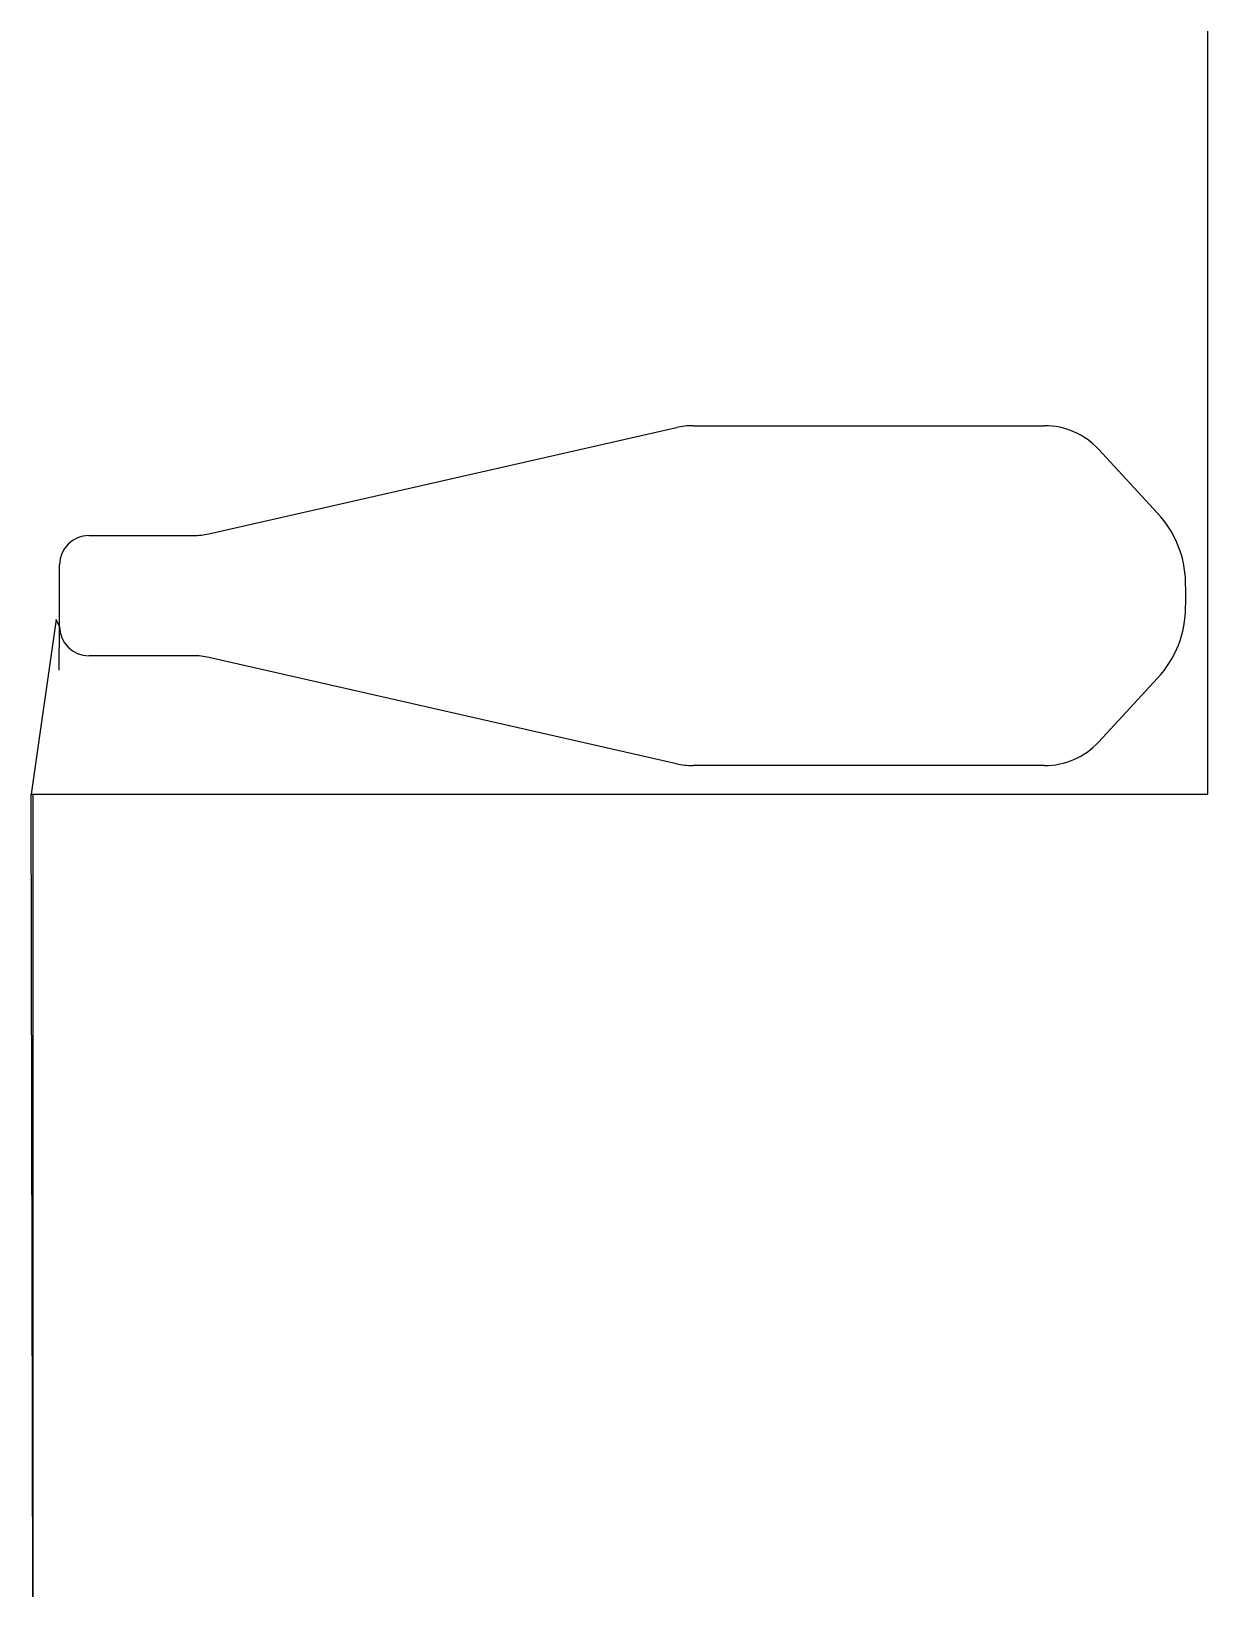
# Model space of a CAD drawing. Header units: metres. Extents: x 0 to 803, y 0 to 1069.
import ezdxf

# ---------------------------------------------------------------- set-up
doc = ezdxf.new("R2010")
doc.units = ezdxf.units.M

msp = doc.modelspace()

# ---------------------------------------------------------------- linework, layer by layer
at = {"layer": 'TOOL_0'}
for p, q in [((802.743, 1067.619), (802.743, 1068.619)), ((802.743, 547.882), (802.743, 1067.619)), ((121.205, 725.593), (440.264, 798.106)), ((451.567, 799.374), (691.491, 799.374)), ((728.177, 783.346), (768.602, 739.691)), ((39.206, 724.375), (110.346, 724.375)), ((19.206, 662.375), (19.206, 704.375)), ((17.009, 666.974), (0.001, 547.882)), ((19.207, 662.373), (17.009, 666.974)), ((18.944, 632.607), (19.206, 662.375)), ((110.347, 642.373), (39.207, 642.373)), ((440.264, 568.642), (121.206, 641.155)), ((768.602, 627.057), (728.177, 583.402)), ((691.49, 567.374), (451.567, 567.374)), ((0.001, 547.882), (1.001, 547.882)), ((1.001, -0.003), (0.001, 547.882)), ((0.001, 547.882), (1.001, 547.882)), ((1.001, 547.882), (1.001, -0.003)), ((1.001, 547.882), (802.743, 547.882))]:
    msp.add_line(p, q, dxfattribs=at)
for centre, radius, start, end in [((451.567, 748.374), 51, 90, 102.804565), ((691.491, 749.374), 50, 42.800329, 90), ((715.887, 690.913), 71.82, 1.358725, 42.778562), ((39.206, 704.375), 20, 90, 180), ((110.346, 773.375), 49, 270, 282.803644), ((67.651, 683.374), 720.095, 359.397906, 0.735378), ((715.957, 675.807), 71.75, 317.199885, 0), ((39.207, 662.373), 20, 180, 270), ((110.347, 593.373), 49, 77.196356, 90), ((691.491, 617.374), 50, 269.998854, 317.199671), ((451.567, 618.374), 51, 257.195435, 270)]:
    msp.add_arc(centre, radius, start, end, dxfattribs=at)

doc.saveas('drawing.dxf')
